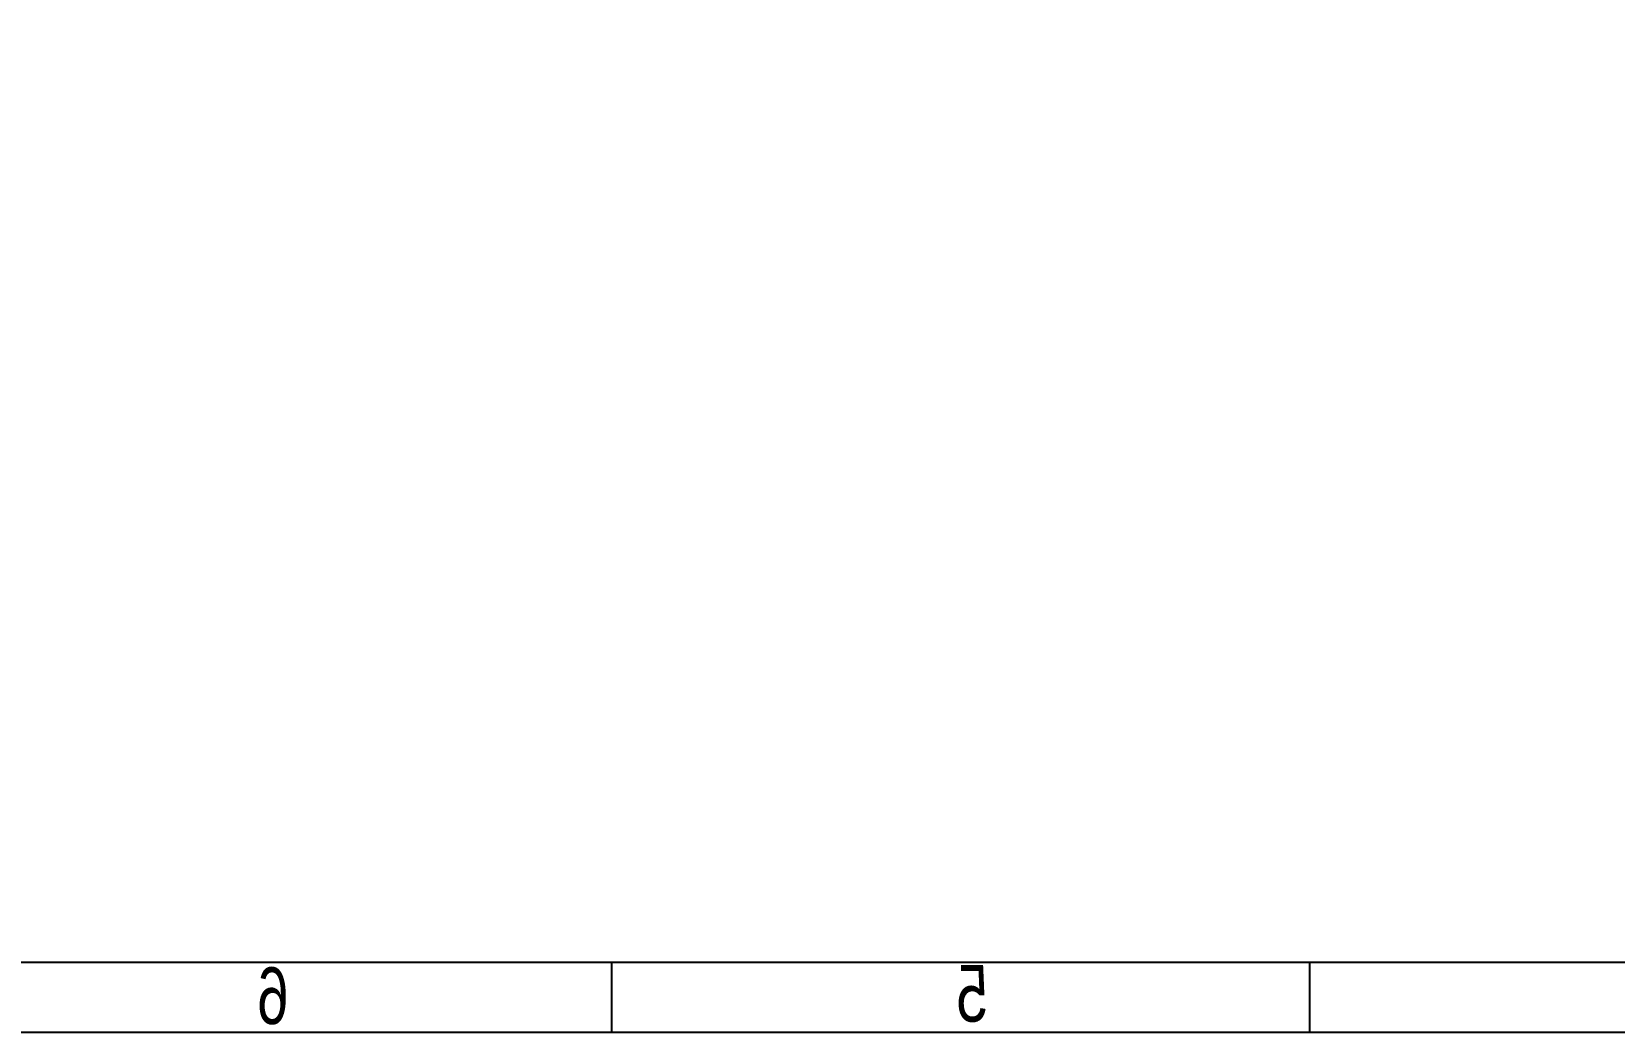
# Model space of a CAD drawing. Extents: x -169 to 241, y -96 to 191.
# Drawn here: x -55.4 to 58.1, y -95.5 to -23.8 of the extents above; entities that cross this region are included whole.
import ezdxf

# ---------------------------------------------------------------- set-up
doc = ezdxf.new("R2010")
doc.units = 0
doc.layers.add('BG_SILKSCREEN_BOTTOM', color=1, linetype='CONTINUOUS')

msp = doc.modelspace()

# ---------------------------------------------------------------- linework, layer by layer
at = {"layer": 'BG_SILKSCREEN_BOTTOM'}
msp.add_lwpolyline([(-168.783, -95.504), (-168.783, 191.495934), (241.216942, 191.495934), (241.216942, -95.504)], close=True, dxfattribs=at)
for points in [[(236.216952, -90.503756), (-163.78301, -90.503756)], [(-13.783056, -95.504), (-13.783056, -90.503756)], [(36.216844, -90.503756), (36.216844, -95.504)]]:
    msp.add_lwpolyline(points, dxfattribs=at)

# ---------------------------------------------------------------- texts
at = {"layer": 'BG_SILKSCREEN_BOTTOM', "text_generation_flag": 2, "width": 0.75}
for s, p in [('5', (13.170408, -94.733618)), ('6', (-36.93287, -94.906084))]:
    msp.add_text(s, height=4.064, dxfattribs=at).set_placement(p)

doc.saveas('drawing.dxf')
